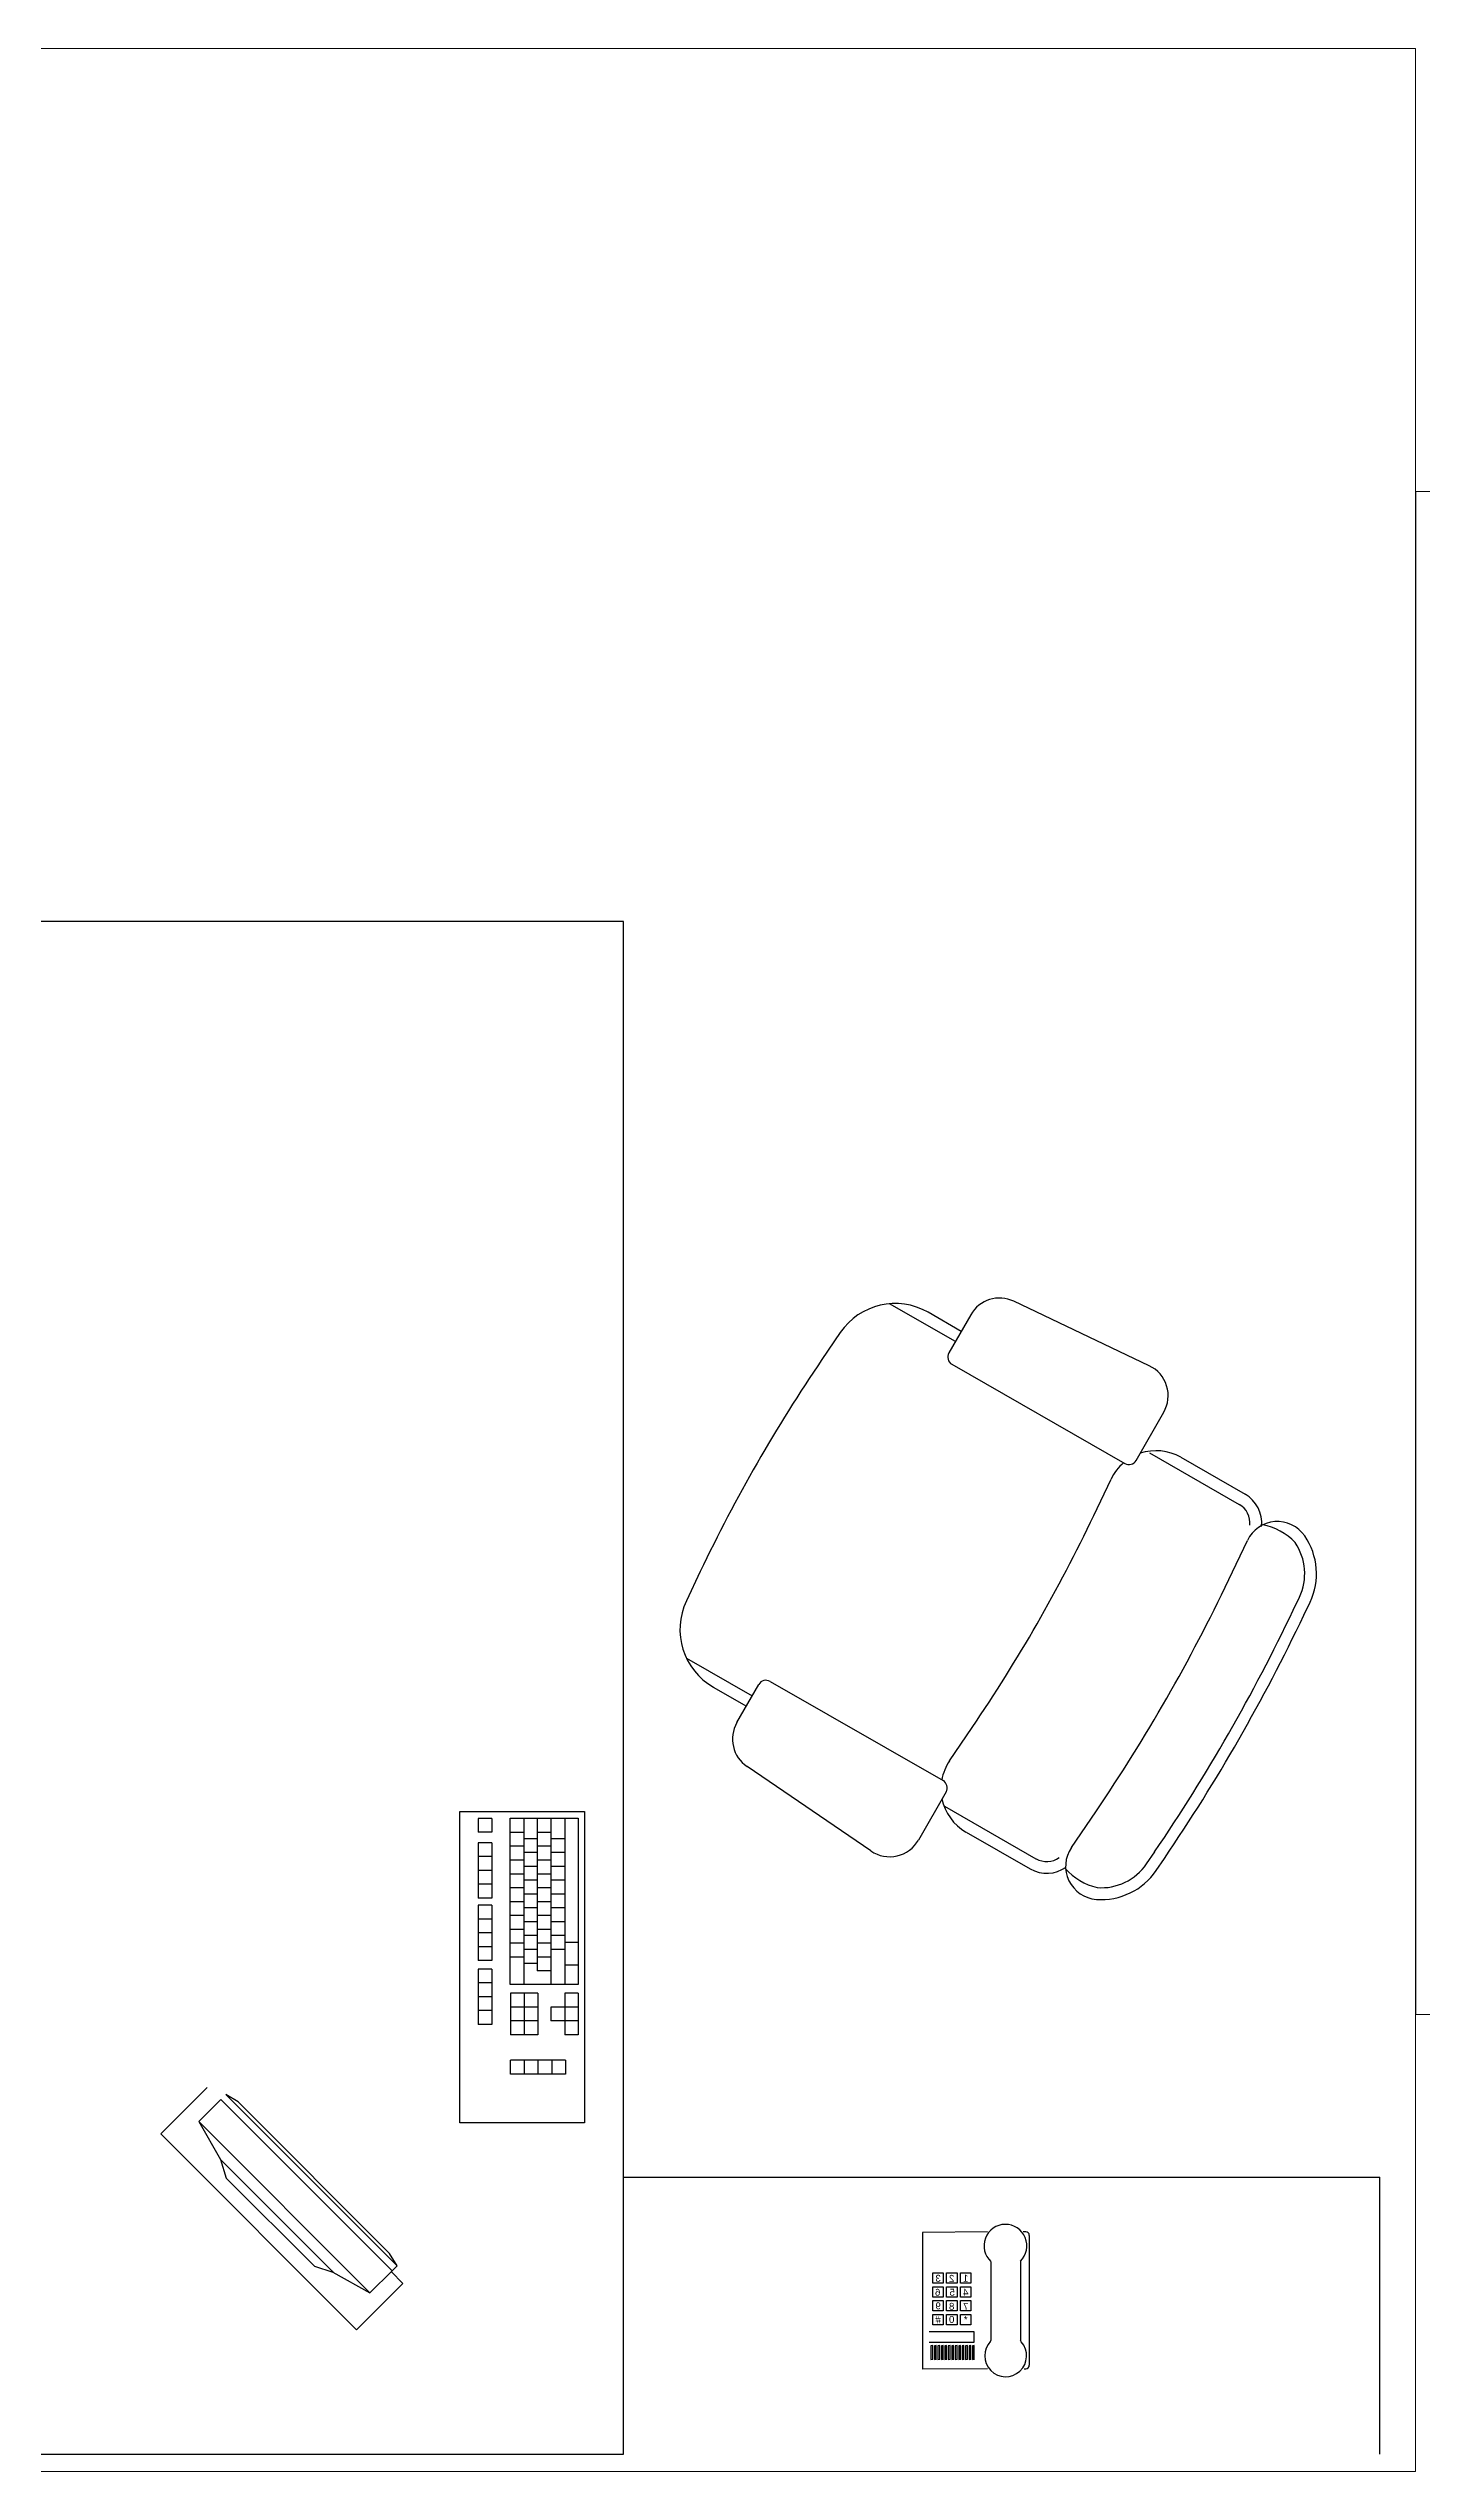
# Model space of a CAD drawing. Header units: centimetres. Extents: x 681015 to 688218, y 3995806 to 4004619.
# Drawn here: x 684731.5 to 684930, y 4000049.7 to 4000399.7 of the extents above; entities that cross this region are included whole.
import ezdxf
from ezdxf.enums import TextEntityAlignment as Align

# ---------------------------------------------------------------- set-up
doc = ezdxf.new("R2010")
doc.units = ezdxf.units.CM
doc.header["$LTSCALE"] = 100
doc.header["$MEASUREMENT"] = 0
doc.linetypes.add('DUZ', pattern=[500, 500])
doc.layers.get('0').update_dxf_attribs({"linetype": 'DUZ'})
doc.layers.add('CAM-PER', color=8, linetype='Continuous')
doc.layers.add('TEFRIS', color=10, linetype='Continuous')
doc.layers.add('DOGALGAZ', color=130, linetype='Continuous', lineweight=0)
doc.styles.get("Standard").update_dxf_attribs({"font": 'arial.ttf'})

msp = doc.modelspace()

# ---------------------------------------------------------------- linework, layer by layer
at = {"color": 252}
for p, q in [((684862.54, 4000212.93), (684853.03, 4000218.38)), ((684863.38, 4000214.4), (684858.6, 4000217.15)), ((684864.75, 4000216.79), (684861.59, 4000211.28)), ((684890.54, 4000209.44), (684870.98, 4000218.74)), ((684845.89, 4000214.22), (684843.26, 4000210.35)), ((684862.04, 4000209.64), (684887.02, 4000195.31)), ((684888.66, 4000195.76), (684892.65, 4000202.71)), ((684890.59, 4000196.84), (684903.55, 4000189.41)), ((684895.11, 4000196.21), (684904.39, 4000190.89)), ((684882.54, 4000187.82), (684885.03, 4000193.05)), ((684902.04, 4000178.54), (684904.73, 4000184.19)), ((684825.68, 4000179.69), (684823.67, 4000175.47)), ((684911.35, 4000174.12), (684912.25, 4000176.01)), ((684912.88, 4000173.39), (684913.78, 4000175.28)), ((684823.68, 4000167.2), (684833.18, 4000161.75)), ((684827.56, 4000163.02), (684832.34, 4000160.27)), ((684830.97, 4000157.88), (684834.13, 4000163.4)), ((684835.77, 4000163.84), (684860.75, 4000149.51)), ((684861.7, 4000152.37), (684864.95, 4000157.16)), ((684850.34, 4000139.34), (684832.43, 4000151.53)), ((684861.19, 4000147.88), (684857.21, 4000140.92)), ((684860.95, 4000145.82), (684874.18, 4000138.23)), ((684879.3, 4000139.84), (684882.81, 4000145.01)), ((684864.07, 4000142.08), (684873.34, 4000136.76)), ((684890.15, 4000137.48), (684891.33, 4000139.22)), ((684891.56, 4000136.53), (684892.73, 4000138.26))]:
    msp.add_line(p, q, dxfattribs=at)
for centre, radius, start, end in [((684853.83, 4000208.82), 9.6, 60.164, 145.7653), ((684868.92, 4000214.41), 4.8, 64.5627, 150.164), ((685033.74, 4000080.73), 230.4, 145.7653, 154.5627), ((684862.63, 4000210.68), 1.2, 150.164, 240.164), ((684888.48, 4000205.1), 4.8, 330.164, 64.5627), ((684887.62, 4000196.36), 1.2, 240.164, 330.164), ((684891.53, 4000189.96), 7.2, 60.164, 108.571), ((684891.53, 4000189.96), 7.2, 130.6149, 154.5627), ((684902, 4000186.72), 3.1, 353.8963, 60.164), ((684902, 4000186.72), 4.8, 353.8963, 60.164), ((684674.47, 4000286.78), 230.4, 325.7653, 334.5627), ((684909.06, 4000182.13), 4.8, 34.5627, 154.5627), ((684905.23, 4000177.81), 8.82, 43.5495, 79.1335), ((684905.11, 4000179.4), 7.9, 334.5627, 34.5627), ((684905.11, 4000179.4), 9.6, 334.5627, 34.5627), ((684674.47, 4000286.78), 252, 325.7653, 334.5627), ((684832.34, 4000171.34), 9.6, 154.5627, 240.164), ((684674.47, 4000286.78), 262.3, 325.7653, 334.5627), ((684674.47, 4000286.78), 264, 325.7653, 334.5627), ((684835.17, 4000162.8), 1.2, 60.164, 150.164), ((684835.13, 4000155.5), 4.8, 150.164, 235.7653), ((684867.65, 4000148.32), 7.2, 145.7653, 169.6848), ((684867.65, 4000148.32), 7.2, 191.3853, 240.164), ((684860.15, 4000148.47), 1.2, 330.164, 60.164), ((684853.04, 4000143.31), 4.8, 235.7653, 330.164), ((684883.26, 4000137.14), 4.8, 145.7653, 265.7653), ((684875.73, 4000140.92), 4.8, 240.164, 305.5982), ((684875.73, 4000140.92), 3.1, 240.164, 305.5982), ((684885.05, 4000142.64), 8.82, 221.1945, 256.7784), ((684883.62, 4000141.93), 9.6, 265.7653, 325.7653), ((684883.62, 4000141.93), 7.9, 265.7653, 325.7653)]:
    msp.add_arc(centre, radius, start, end, dxfattribs=at)
at = {"layer": 'CAM-PER'}
msp.add_line((684929.04, 4000335.71), (684929.04, 4000115.71), dxfattribs=at)
at = {"layer": 'DOGALGAZ'}
for p, q in [((684929.04, 4000399.71), (684216.04, 4000399.71)), ((684929.04, 4000335.71), (684929.04, 4000399.71)), ((684944.04, 4000335.71), (684929.04, 4000335.71)), ((684929.04, 4000049.71), (684929.04, 4000115.71)), ((684944.04, 4000115.71), (684929.04, 4000115.71)), ((684929.04, 4000049.71), (684227.04, 4000049.71))]:
    msp.add_line(p, q, dxfattribs=at)
at = {"layer": 'TEFRIS', "color": 252}
for p, q in [((684814.58, 4000092.23), (684923.87, 4000092.23)), ((684923.87, 4000052.23), (684923.87, 4000092.23)), ((684857.77, 4000084.25), (684857.77, 4000064.47)), ((684872.69, 4000084.35), (684872.32, 4000084.35)), ((684867.68, 4000080.02), (684867.68, 4000068.65)), ((684871.96, 4000080.12), (684871.96, 4000068.62)), ((684865.27, 4000069.9), (684858.77, 4000069.9)), ((684865.27, 4000068.4), (684865.27, 4000069.9)), ((684858.77, 4000068.4), (684865.27, 4000068.4)), ((684859.27, 4000067.9), (684859.01, 4000067.88)), ((684859.01, 4000067.88), (684859.01, 4000065.88)), ((684859.27, 4000065.9), (684859.27, 4000067.9)), ((684859.77, 4000067.9), (684859.51, 4000067.88)), ((684859.51, 4000067.88), (684859.51, 4000065.88)), ((684859.77, 4000065.9), (684859.77, 4000067.9)), ((684860.27, 4000067.9), (684860.01, 4000067.88)), ((684860.01, 4000067.88), (684860.01, 4000065.88)), ((684860.27, 4000065.9), (684860.27, 4000067.9)), ((684860.77, 4000067.9), (684860.51, 4000067.88)), ((684860.51, 4000067.88), (684860.51, 4000065.88)), ((684860.77, 4000065.9), (684860.77, 4000067.9)), ((684861.27, 4000067.9), (684861.01, 4000067.88)), ((684861.01, 4000067.88), (684861.01, 4000065.88)), ((684861.27, 4000065.9), (684861.27, 4000067.9)), ((684861.77, 4000067.9), (684861.51, 4000067.88)), ((684861.51, 4000067.88), (684861.51, 4000065.88)), ((684861.77, 4000065.9), (684861.77, 4000067.9)), ((684862.27, 4000067.9), (684862.01, 4000067.88)), ((684862.01, 4000067.88), (684862.01, 4000065.88)), ((684862.27, 4000065.9), (684862.27, 4000067.9)), ((684862.77, 4000067.9), (684862.51, 4000067.88)), ((684862.51, 4000067.88), (684862.51, 4000065.88)), ((684862.77, 4000065.9), (684862.77, 4000067.9)), ((684863.27, 4000067.9), (684863.01, 4000067.88)), ((684863.01, 4000067.88), (684863.01, 4000065.88)), ((684863.27, 4000065.9), (684863.27, 4000067.9)), ((684863.77, 4000067.9), (684863.51, 4000067.88)), ((684863.51, 4000067.88), (684863.51, 4000065.88)), ((684863.77, 4000065.9), (684863.77, 4000067.9)), ((684864.27, 4000067.9), (684864.01, 4000067.88)), ((684864.01, 4000067.88), (684864.01, 4000065.88)), ((684864.27, 4000065.9), (684864.27, 4000067.9)), ((684864.77, 4000067.9), (684864.51, 4000067.88)), ((684864.51, 4000067.88), (684864.51, 4000065.88)), ((684864.77, 4000065.9), (684864.77, 4000067.9)), ((684865.27, 4000067.9), (684865.01, 4000067.88)), ((684865.01, 4000067.88), (684865.01, 4000065.88)), ((684865.27, 4000065.9), (684865.27, 4000067.9)), ((684867.63, 4000068.52), (684867.68, 4000068.65)), ((684872.06, 4000068.43), (684871.96, 4000068.62)), ((684859.01, 4000065.88), (684859.3, 4000065.95)), ((684859.51, 4000065.88), (684859.8, 4000065.95)), ((684860.01, 4000065.88), (684860.3, 4000065.95)), ((684860.51, 4000065.88), (684860.8, 4000065.95)), ((684861.01, 4000065.88), (684861.3, 4000065.95)), ((684861.51, 4000065.88), (684861.8, 4000065.95)), ((684862.01, 4000065.88), (684862.3, 4000065.95)), ((684862.51, 4000065.88), (684862.8, 4000065.95)), ((684863.01, 4000065.88), (684863.3, 4000065.95)), ((684863.51, 4000065.88), (684863.8, 4000065.95)), ((684864.01, 4000065.88), (684864.3, 4000065.95)), ((684864.51, 4000065.88), (684864.8, 4000065.95)), ((684865.01, 4000065.88), (684865.3, 4000065.95))]:
    msp.add_line(p, q, dxfattribs=at)
for points in [[(684704.58, 4000273.58), (684704.58, 4000052.23), (684814.58, 4000052.23), (684814.58, 4000273.58), (684704.58, 4000273.58)], [(684793.58, 4000144.04), (684793.58, 4000142.04)], [(684795.55, 4000144.04), (684793.58, 4000144.04)], [(684795.55, 4000144.04), (684795.55, 4000142.04)], [(684798.19, 4000142.07), (684798.19, 4000144.06)], [(684798.19, 4000144.06), (684800.16, 4000144.06)], [(684800.16, 4000144.06), (684802.13, 4000144.06)], [(684800.16, 4000144.06), (684800.16, 4000142.07)], [(684802.13, 4000144.06), (684804.1, 4000144.06)], [(684802.13, 4000144.06), (684802.13, 4000141.16)], [(684804.1, 4000144.06), (684804.1, 4000142.07)], [(684804.1, 4000144.06), (684806.08, 4000144.06)], [(684806.08, 4000144.06), (684806.08, 4000141.16)], [(684806.08, 4000144.06), (684808.05, 4000144.06)], [(684808.05, 4000144.06), (684808.05, 4000126.15)], [(684795.55, 4000142.04), (684793.58, 4000142.04)], [(684795.55, 4000140.54), (684793.58, 4000140.54)], [(684793.58, 4000140.54), (684793.58, 4000138.54)], [(684795.55, 4000140.54), (684795.55, 4000138.54)], [(684798.19, 4000140.07), (684798.19, 4000142.07)], [(684798.19, 4000142.07), (684800.16, 4000142.07)], [(684798.19, 4000138.06), (684798.19, 4000140.07)], [(684798.19, 4000140.07), (684800.16, 4000140.07)], [(684800.16, 4000142.07), (684800.16, 4000140.07)], [(684800.16, 4000140.07), (684800.16, 4000138.06)], [(684800.2, 4000141.16), (684802.13, 4000141.16)], [(684802.13, 4000141.16), (684802.17, 4000141.16)], [(684802.13, 4000141.16), (684802.13, 4000139.16)], [(684802.17, 4000142.07), (684804.1, 4000142.07)], [(684802.17, 4000140.07), (684804.1, 4000140.07)], [(684804.1, 4000142.07), (684804.1, 4000141.16)], [(684804.1, 4000142.07), (684804.14, 4000142.07)], [(684804.1, 4000141.16), (684804.1, 4000140.07)], [(684804.1, 4000141.16), (684806.08, 4000141.16)], [(684804.1, 4000140.07), (684804.14, 4000140.07)], [(684804.1, 4000140.07), (684804.1, 4000139.16)], [(684806.08, 4000141.16), (684806.08, 4000141.16)], [(684806.08, 4000141.16), (684806.08, 4000139.16)], [(684795.55, 4000138.54), (684793.58, 4000138.54)], [(684793.58, 4000138.54), (684793.58, 4000136.54)], [(684793.58, 4000136.54), (684793.58, 4000134.54)], [(684795.55, 4000136.54), (684793.58, 4000136.54)], [(684795.55, 4000138.54), (684795.55, 4000136.54)], [(684795.55, 4000136.54), (684795.55, 4000134.54)], [(684798.19, 4000136.06), (684798.19, 4000138.06)], [(684798.19, 4000138.06), (684800.16, 4000138.06)], [(684798.19, 4000134.06), (684798.19, 4000136.06)], [(684798.19, 4000136.06), (684800.16, 4000136.06)], [(684800.16, 4000138.06), (684800.16, 4000136.06)], [(684800.16, 4000136.06), (684800.16, 4000134.06)], [(684800.2, 4000139.16), (684802.13, 4000139.16)], [(684800.2, 4000137.16), (684802.13, 4000137.16)], [(684802.13, 4000139.16), (684802.13, 4000137.16)], [(684802.13, 4000137.16), (684802.13, 4000135.16)], [(684802.17, 4000138.06), (684804.1, 4000138.06)], [(684802.17, 4000136.06), (684804.1, 4000136.06)], [(684804.1, 4000139.16), (684804.1, 4000138.06)], [(684804.1, 4000139.16), (684806.08, 4000139.16)], [(684804.1, 4000138.06), (684804.1, 4000137.16)], [(684804.1, 4000137.16), (684804.1, 4000136.06)], [(684804.1, 4000137.16), (684806.08, 4000137.16)], [(684804.1, 4000136.06), (684804.1, 4000135.16)], [(684806.08, 4000139.16), (684806.08, 4000139.16)], [(684806.08, 4000139.16), (684806.08, 4000137.16)], [(684806.08, 4000137.16), (684806.08, 4000137.16)], [(684806.08, 4000137.16), (684806.08, 4000135.16)], [(684793.58, 4000134.54), (684793.58, 4000132.54)], [(684795.55, 4000134.54), (684793.58, 4000134.54)], [(684795.55, 4000132.54), (684793.58, 4000132.54)], [(684795.55, 4000134.54), (684795.55, 4000132.54)], [(684798.19, 4000132.06), (684798.19, 4000134.06)], [(684798.19, 4000134.06), (684800.16, 4000134.06)], [(684800.16, 4000134.06), (684800.16, 4000132.06)], [(684800.2, 4000135.16), (684802.13, 4000135.16)], [(684800.2, 4000133.16), (684802.13, 4000133.16)], [(684802.13, 4000135.16), (684802.13, 4000133.16)], [(684802.13, 4000133.16), (684802.13, 4000131.16)], [(684802.17, 4000134.06), (684804.1, 4000134.06)], [(684804.1, 4000135.16), (684804.1, 4000134.06)], [(684804.1, 4000135.16), (684806.08, 4000135.16)], [(684804.1, 4000134.06), (684804.1, 4000133.16)], [(684804.1, 4000133.16), (684804.1, 4000132.06)], [(684804.1, 4000133.16), (684806.08, 4000133.16)], [(684806.08, 4000135.16), (684806.08, 4000135.16)], [(684806.08, 4000135.16), (684806.08, 4000133.16)], [(684806.08, 4000133.16), (684806.08, 4000131.16)], [(684806.08, 4000133.16), (684806.08, 4000133.16)], [(684795.55, 4000131.51), (684793.58, 4000131.51)], [(684793.58, 4000131.51), (684793.58, 4000129.51)], [(684793.58, 4000129.51), (684793.58, 4000127.51)], [(684795.55, 4000129.51), (684793.58, 4000129.51)], [(684795.55, 4000131.51), (684795.55, 4000129.51)], [(684795.55, 4000129.51), (684795.55, 4000127.51)], [(684798.19, 4000130.06), (684798.19, 4000132.06)], [(684798.19, 4000132.06), (684800.16, 4000132.06)], [(684798.19, 4000128.07), (684798.19, 4000130.06)], [(684798.19, 4000130.06), (684800.16, 4000130.06)], [(684800.16, 4000132.06), (684800.16, 4000130.06)], [(684800.16, 4000130.06), (684800.16, 4000128.07)], [(684800.2, 4000131.16), (684802.13, 4000131.16)], [(684800.2, 4000129.16), (684802.13, 4000129.16)], [(684802.13, 4000131.16), (684802.13, 4000129.16)], [(684802.13, 4000129.16), (684802.13, 4000127.16)], [(684802.17, 4000132.06), (684804.1, 4000132.06)], [(684802.17, 4000130.06), (684804.1, 4000130.06)], [(684804.1, 4000132.06), (684804.1, 4000131.16)], [(684804.1, 4000131.16), (684804.1, 4000130.06)], [(684804.1, 4000131.16), (684806.08, 4000131.16)], [(684804.1, 4000130.06), (684804.1, 4000129.16)], [(684804.1, 4000129.16), (684804.1, 4000128.07)], [(684804.1, 4000129.16), (684806.08, 4000129.16)], [(684806.08, 4000131.16), (684806.08, 4000131.16)], [(684806.08, 4000131.16), (684806.08, 4000129.16)], [(684806.08, 4000129.16), (684806.08, 4000129.16)], [(684806.08, 4000129.16), (684806.08, 4000127.16)], [(684793.58, 4000127.51), (684793.58, 4000125.51)], [(684795.55, 4000127.51), (684793.58, 4000127.51)], [(684795.55, 4000125.51), (684793.58, 4000125.51)], [(684793.58, 4000125.51), (684793.58, 4000123.51)], [(684795.55, 4000127.51), (684795.55, 4000125.51)], [(684795.55, 4000125.51), (684795.55, 4000123.51)], [(684798.19, 4000126.07), (684798.19, 4000128.07)], [(684798.19, 4000128.07), (684800.16, 4000128.07)], [(684798.19, 4000124.06), (684798.19, 4000126.07)], [(684798.19, 4000126.07), (684800.16, 4000126.07)], [(684800.16, 4000128.07), (684800.16, 4000126.07)], [(684800.16, 4000126.07), (684800.16, 4000124.06)], [(684800.2, 4000127.16), (684802.13, 4000127.16)], [(684802.13, 4000127.16), (684802.13, 4000125.16)], [(684802.17, 4000128.07), (684804.1, 4000128.07)], [(684802.17, 4000126.07), (684804.1, 4000126.07)], [(684804.1, 4000128.07), (684804.1, 4000127.16)], [(684804.1, 4000127.16), (684804.1, 4000126.07)], [(684804.1, 4000127.16), (684806.08, 4000127.16)], [(684804.1, 4000126.07), (684804.1, 4000125.16)], [(684806.07, 4000126.15), (684806.08, 4000126.15)], [(684806.08, 4000127.16), (684806.08, 4000127.16)], [(684806.08, 4000127.16), (684806.08, 4000126.15)], [(684806.08, 4000126.15), (684806.08, 4000125.16)], [(684806.08, 4000126.15), (684808.04, 4000126.15)], [(684808.05, 4000126.15), (684808.05, 4000122.89)], [(684795.55, 4000123.51), (684793.58, 4000123.51)], [(684795.55, 4000122.29), (684793.58, 4000122.29)], [(684793.58, 4000122.29), (684793.58, 4000120.29)], [(684795.55, 4000122.29), (684795.55, 4000120.29)], [(684798.19, 4000124.06), (684800.16, 4000124.06)], [(684798.19, 4000120.06), (684798.19, 4000124.06)], [(684800.16, 4000124.06), (684800.16, 4000120.06)], [(684800.2, 4000125.16), (684802.13, 4000125.16)], [(684800.2, 4000123.16), (684802.13, 4000123.16)], [(684802.13, 4000125.16), (684802.13, 4000123.16)], [(684802.13, 4000123.16), (684802.13, 4000122.06)], [(684802.13, 4000122.06), (684802.13, 4000122.04)], [(684802.13, 4000122.06), (684804.1, 4000122.06)], [(684802.17, 4000124.06), (684804.1, 4000124.06)], [(684804.1, 4000125.16), (684804.1, 4000124.06)], [(684804.1, 4000125.16), (684806.08, 4000125.16)], [(684804.1, 4000124.06), (684804.1, 4000122.06)], [(684804.1, 4000122.06), (684804.1, 4000120.06)], [(684806.07, 4000122.89), (684806.08, 4000122.89)], [(684806.08, 4000125.16), (684806.08, 4000125.16)], [(684806.08, 4000125.16), (684806.08, 4000122.89)], [(684806.08, 4000122.89), (684808.04, 4000122.89)], [(684806.08, 4000122.89), (684806.08, 4000120.06)], [(684808.05, 4000122.89), (684808.05, 4000120.06)], [(684795.55, 4000120.29), (684793.58, 4000120.29)], [(684793.58, 4000120.29), (684793.58, 4000118.29)], [(684795.55, 4000120.29), (684795.55, 4000118.29)], [(684800.16, 4000120.06), (684798.19, 4000120.06)], [(684800.25, 4000118.8), (684798.27, 4000118.8)], [(684798.27, 4000118.8), (684798.27, 4000116.8)], [(684804.1, 4000120.06), (684800.16, 4000120.06)], [(684802.22, 4000118.8), (684800.25, 4000118.8)], [(684800.25, 4000118.8), (684800.25, 4000116.8)], [(684802.22, 4000118.8), (684802.22, 4000116.8)], [(684806.08, 4000120.06), (684804.1, 4000120.06)], [(684808.05, 4000120.06), (684806.08, 4000120.06)], [(684808.05, 4000118.8), (684806.08, 4000118.8)], [(684806.08, 4000118.8), (684806.08, 4000116.8)], [(684808.05, 4000118.8), (684808.05, 4000116.8)], [(684795.55, 4000118.29), (684793.58, 4000118.29)], [(684793.58, 4000118.29), (684793.58, 4000116.29)], [(684795.55, 4000116.29), (684793.58, 4000116.29)], [(684793.58, 4000116.29), (684793.58, 4000114.29)], [(684795.55, 4000118.29), (684795.55, 4000116.29)], [(684795.55, 4000116.29), (684795.55, 4000114.29)], [(684798.27, 4000116.8), (684798.27, 4000114.8)], [(684800.25, 4000116.8), (684798.27, 4000116.8)], [(684802.22, 4000116.8), (684800.25, 4000116.8)], [(684800.25, 4000116.8), (684800.25, 4000114.8)], [(684802.22, 4000116.8), (684802.22, 4000114.8)], [(684804.1, 4000116.8), (684804.1, 4000114.8)], [(684806.08, 4000116.8), (684804.1, 4000116.8)], [(684806.08, 4000116.8), (684806.08, 4000114.8)], [(684808.05, 4000116.8), (684806.08, 4000116.8)], [(684808.05, 4000116.8), (684808.05, 4000114.8)], [(684795.55, 4000114.29), (684793.58, 4000114.29)], [(684798.27, 4000114.8), (684798.27, 4000112.8)], [(684800.25, 4000114.8), (684798.27, 4000114.8)], [(684800.25, 4000112.8), (684798.27, 4000112.8)], [(684802.22, 4000114.8), (684800.25, 4000114.8)], [(684800.25, 4000114.8), (684800.25, 4000112.8)], [(684802.22, 4000112.8), (684800.25, 4000112.8)], [(684802.22, 4000114.8), (684802.22, 4000112.8)], [(684806.08, 4000114.8), (684804.1, 4000114.8)], [(684806.08, 4000114.8), (684806.08, 4000112.8)], [(684808.05, 4000114.8), (684806.08, 4000114.8)], [(684808.05, 4000112.8), (684806.08, 4000112.8)], [(684808.05, 4000114.8), (684808.05, 4000112.8)], [(684800.25, 4000109.12), (684798.27, 4000109.12)], [(684806.21, 4000109.12), (684806.21, 4000107.1), (684798.27, 4000107.1), (684798.27, 4000109.12)], [(684802.22, 4000109.12), (684800.25, 4000109.12)], [(684800.25, 4000109.12), (684800.25, 4000107.12)], [(684802.22, 4000109.12), (684802.22, 4000107.12)], [(684804.23, 4000109.12), (684802.26, 4000109.12)], [(684804.23, 4000109.12), (684804.23, 4000107.12)], [(684806.21, 4000109.12), (684804.23, 4000109.12)], [(684781.03, 4000078.58), (684782.72, 4000076.89), (684776.02, 4000070.19), (684747.73, 4000098.47), (684754.43, 4000105.17)], [(684756.4, 4000103.46), (684753.2, 4000100.26), (684756.34, 4000094.78), (684757.19, 4000092.09), (684769.92, 4000079.36), (684772.6, 4000078.52), (684777.95, 4000075.51), (684781.15, 4000078.71)], [(684756.4, 4000103.46), (684781.15, 4000078.71)], [(684781.86, 4000079.41), (684757.11, 4000104.16)], [(684781.15, 4000078.71), (684781.86, 4000079.41), (684780.79, 4000081.18), (684758.88, 4000103.1), (684757.11, 4000104.16)], [(684777.95, 4000075.51), (684753.2, 4000100.26)], [(684756.34, 4000094.78), (684772.47, 4000078.65)], [(684757.19, 4000092.09), (684769.92, 4000079.36)], [(684867.17, 4000084.31), (684857.77, 4000084.25)], [(684873.22, 4000065.06), (684873.22, 4000083.81)], [(684772.47, 4000078.65), (684772.6, 4000078.52)], [(684860.77, 4000076.9), (684859.27, 4000076.9), (684859.27, 4000078.4), (684860.77, 4000078.4), (684860.77, 4000076.9)], [(684862.77, 4000076.9), (684861.27, 4000076.9), (684861.27, 4000078.4), (684862.77, 4000078.4), (684862.77, 4000076.9)], [(684864.77, 4000076.9), (684863.27, 4000076.9), (684863.27, 4000078.4), (684864.77, 4000078.4), (684864.77, 4000076.9)], [(684860.77, 4000074.9), (684859.27, 4000074.9), (684859.27, 4000076.4), (684860.77, 4000076.4), (684860.77, 4000074.9)], [(684860.77, 4000072.9), (684859.27, 4000072.9), (684859.27, 4000074.4), (684860.77, 4000074.4), (684860.77, 4000072.9)], [(684862.77, 4000074.9), (684861.27, 4000074.9), (684861.27, 4000076.4), (684862.77, 4000076.4), (684862.77, 4000074.9)], [(684862.77, 4000072.9), (684861.27, 4000072.9), (684861.27, 4000074.4), (684862.77, 4000074.4), (684862.77, 4000072.9)], [(684864.77, 4000074.9), (684863.27, 4000074.9), (684863.27, 4000076.4), (684864.77, 4000076.4), (684864.77, 4000074.9)], [(684864.77, 4000072.9), (684863.27, 4000072.9), (684863.27, 4000074.4), (684864.77, 4000074.4), (684864.77, 4000072.9)], [(684860.77, 4000070.9), (684859.27, 4000070.9), (684859.27, 4000072.4), (684860.77, 4000072.4), (684860.77, 4000070.9)], [(684862.77, 4000070.9), (684861.27, 4000070.9), (684861.27, 4000072.4), (684862.77, 4000072.4), (684862.77, 4000070.9)], [(684864.77, 4000070.9), (684863.27, 4000070.9), (684863.27, 4000072.4), (684864.77, 4000072.4), (684864.77, 4000070.9)], [(684867.17, 4000064.53), (684857.77, 4000064.47)], [(684872.47, 4000064.56), (684872.72, 4000064.56)]]:
    msp.add_lwpolyline(points, dxfattribs=at)
msp.add_lwpolyline([(684790.95, 4000100.07), (684790.95, 4000145.06), (684808.95, 4000145.06), (684808.95, 4000100.07)], close=True, dxfattribs=at)
for centre, radius, start, end in [((684869.77, 4000082.31), 3.1, 314.2578, 227.5704), ((684872.68, 4000083.81), 0.537, 1.263, 88.7281), ((684869.8, 4000066.42), 3.02, 135.9962, 41.5725), ((684869.8, 4000066.42), 3.02, 134.6223, 134.6357), ((684869.8, 4000066.42), 3.02, 133.8665, 133.8668), ((684872.72, 4000065.05), 0.499, 270.3082, 0.3697)]:
    msp.add_arc(centre, radius, start, end, dxfattribs=at)

# ---------------------------------------------------------------- texts
at = {"layer": 'TEFRIS', "color": 252, "text_generation_flag": 4}
for s, p in [('3', (684860.04, 4000077.62)), ('2', (684862, 4000077.62)), ('1', (684864.03, 4000077.62)), ('6', (684859.98, 4000075.6)), ('9', (684860.04, 4000073.64)), ('8', (684862, 4000073.57)), ('5', (684862.07, 4000075.6)), ('4', (684864.03, 4000075.6)), ('7', (684864.03, 4000073.57)), ('#', (684860.04, 4000071.61)), ('0', (684862, 4000071.68)), ('*', (684864.03, 4000071.68))]:
    msp.add_text(s, height=1, rotation=180, dxfattribs=at).set_placement(p, align=Align.MIDDLE)

doc.saveas('drawing.dxf')
